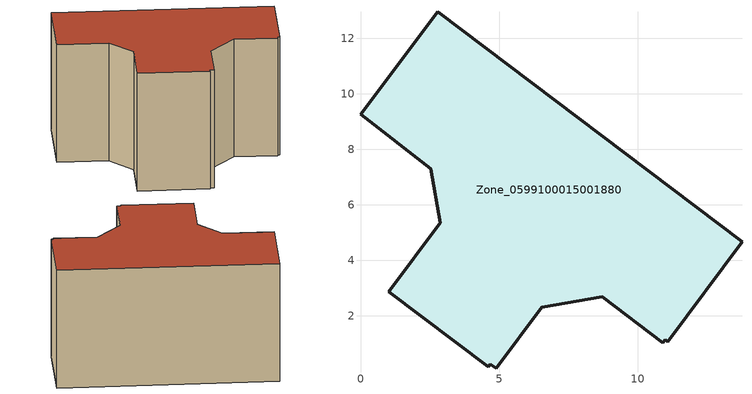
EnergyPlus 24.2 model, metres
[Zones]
Zone_0599100015001880
 floor ground (C_G): 8.71,2.68 6.53,2.3 4.89,0.1 4.68,0.26 4.61,0.16 1.02,2.86 2.87,5.35 2.53,7.31 0,9.27 2.78,12.97 13.76,4.67 11.08,1.07 10.98,1.14 10.9,1.03 z0.98
 wall outside (C_F): 6.53,2.3 8.71,2.68 10.9,1.03 10.98,1.14 11.08,1.07 13.76,4.67 2.78,12.97 0,9.27 2.53,7.31 2.87,5.35 1.02,2.86 4.61,0.16 4.68,0.26 4.89,0.1 6.53,2.3 z0.98:8.99
 roof outside (C_R): 4.68,0.26 4.89,0.1 6.53,2.3 8.71,2.68 10.9,1.03 10.98,1.14 11.08,1.07 13.76,4.67 2.78,12.97 0,9.27 2.53,7.31 2.87,5.35 1.02,2.86 4.61,0.16 z8.99
[BUILDING]
Pand.0599100015001880: North Axis=0; Terrain=City; Loads Convergence Tolerance Value=0.04; Temperature Convergence Tolerance Value=0.4; Solar Distribution=FullExterior; Maximum Number of Warmup Days=25; Minimum Number of Warmup Days=1
[Site:Location]
Rotterdam.The.Hague.AP_ZH_NLD Design_Conditions: Latitude=51.96; Longitude=4.45; Time Zone=1; Elevation=-4.5
[SITE:GROUNDTEMPERATURE:BUILDINGSURFACE]
18, 18, 18, 18, 18, 18, 18, 18, 18, 18, 18, 18
[MATERIAL] Thermal Absorptance=0.9; Solar Absorptance=0.7; Visible Absorptance=0.7
Name | Roughness | Thickness | Conductivity | Density | Specific Heat
G.TC.1975-1991 | MediumSmooth | 0.15 | 0.288461 | 540 | 1210
F.TC.1975-1991 | Rough | 0.3 | 0.230769 | 1920 | 840
R.TC.1975-1991 | MediumRough | 0.2 | 0.153846 | 1500 | 1000
[CONSTRUCTION]
C_G: G.TC.1975-1991
C_F: F.TC.1975-1991
C_R: R.TC.1975-1991
[ZONE]
Zone_0599100015001880: Type=1; Multiplier=1; Ceiling Height=Autocalculate; Volume=Autocalculate; Floor Area=autocalculate; Part of Total Floor Area=Yes
[ZONEINFILTRATION:DESIGNFLOWRATE]
Infil_Zone_0599100015001880: Zone or ZoneList or Space or SpaceList=Zone_0599100015001880; Schedule=AlwaysOn; Design Flow Rate Calculation Method=Flow/Area; Flow Rate per Floor Area=0.003; Constant Term Coefficient=1; Temperature Term Coefficient=0; Velocity Term Coefficient=0; Velocity Squared Term Coefficient=0
[HVACTEMPLATE:ZONE:IDEALLOADSAIRSYSTEM]
Zone_0599100015001880: Maximum Heating Supply Air Temperature=50; Minimum Cooling Supply Air Temperature=13; Maximum Heating Supply Air Humidity Ratio=0.0156; Minimum Cooling Supply Air Humidity Ratio=0.0077; Heating Limit=NoLimit; Cooling Limit=NoLimit; Dehumidification Control Type=ConstantSensibleHeatRatio; Cooling Sensible Heat Ratio=0.7; Dehumidification Setpoint=60; Humidification Control Type=None; Humidification Setpoint=30; Outdoor Air Method=None; Outdoor Air Flow Rate per Person=0.00944; Outdoor Air Flow Rate per Zone Floor Area=0; Outdoor Air Flow Rate per Zone=0; Demand Controlled Ventilation Type=None; Outdoor Air Economizer Type=NoEconomizer; Heat Recovery Type=None; Sensible Heat Recovery Effectiveness=0.7; Latent Heat Recovery Effectiveness=0.65
[ZONECONTROL:THERMOSTAT]
ThermostatControl_Zone_0599100015001880: Zone or ZoneList=Zone_0599100015001880; Control Type Schedule=DualSetpointControlType; Control 1=Thermostat_Zone_0599100015001880; Temperature Difference Between Cutout And Setpoint=0
[THERMOSTATSETPOINT:DUALSETPOINT]
Thermostat_Zone_0599100015001880: Heating Setpoint Temperature Schedule=HeatingSetpoint_Zone_0599100015001880; Cooling Setpoint Temperature Schedule=CoolingSetpoint_Zone_0599100015001880
[SCHEDULE:COMPACT]
HeatingSetpoint_Zone_0599100015001880: Through: 12/31, For: AllDays, Until: 24:00, 21
CoolingSetpoint_Zone_0599100015001880: Through: 12/31, For: AllDays, Until: 24:00, 24
DualSetpointControlType: Through: 12/31, For: AllDays, Until: 24:00, 4
AlwaysOn: Through: 12/31, For: AllDays, Until: 24:00, 1
